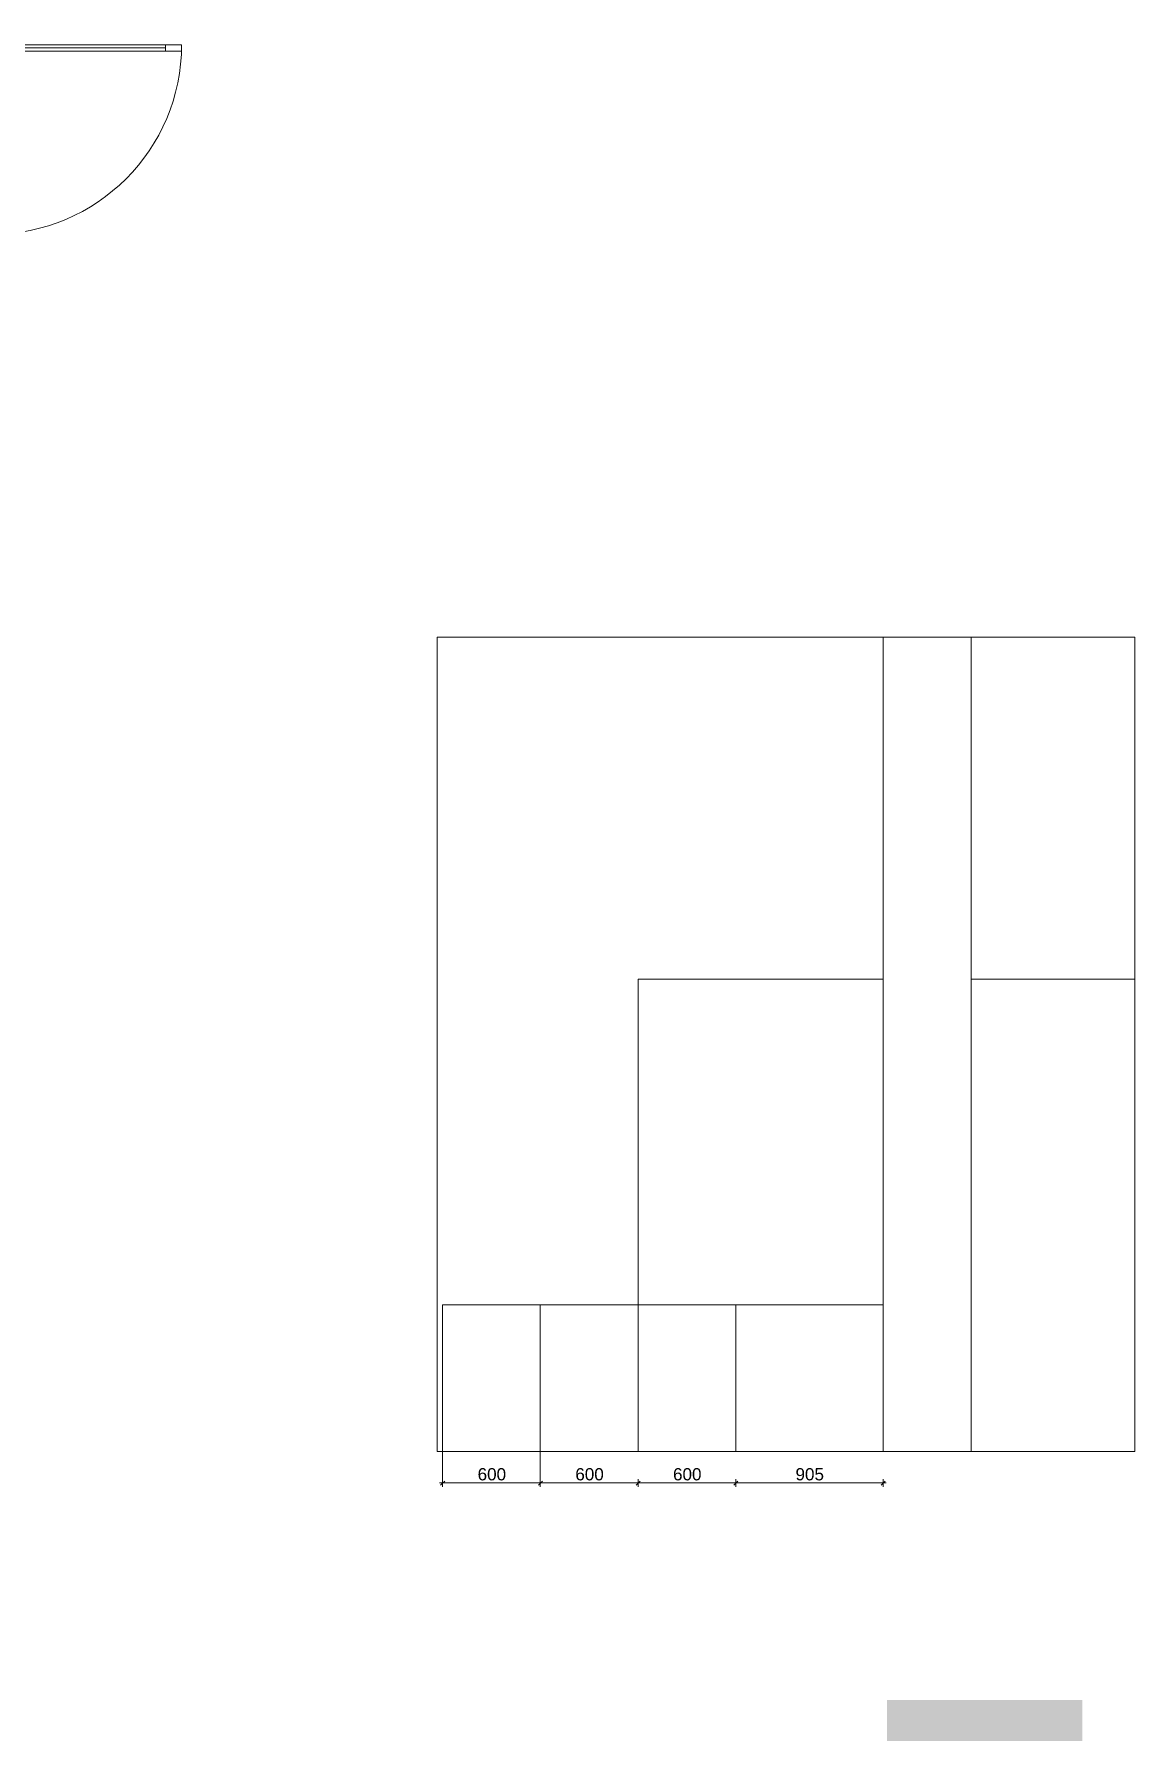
# Model space of a CAD drawing. Header units: millimetres. Extents: x 2336463 to 2579121, y 595385 to 778077.
# Drawn here: x 2505286 to 2512045, y 687011 to 697492 of the extents above; entities that cross this region are included whole.
import ezdxf

# ---------------------------------------------------------------- set-up
doc = ezdxf.new("R2010")
doc.units = ezdxf.units.MM
doc.header["$MEASUREMENT"] = 0
for name, color, linetype, lineweight, true_color in [('+размер планировка_Ном._пера__9', 7, 'Continuous', 15, 0x3dad99), ('1 Планировка размеры_Ном._пера__242', 7, 'Continuous', 13, 0x1b55b5), ('сит план_Ном._пера__87', 7, 'Continuous', 20, 0x6a6a6a)]:
    doc.layers.add(name, color=color, linetype=linetype, lineweight=lineweight, true_color=true_color)
doc.layers.add('1 Планировка размеры', color=7, linetype='Continuous')
doc.layers.add('сит план', color=7, linetype='Continuous')
for name, color, linetype, lineweight in [('1 Планировка_Ном._пера__1', 7, 'Continuous', 13), ('Двери ARCHICAD_Ном._пера__1', 7, 'Continuous', 13), ('сит план_Ном._пера__1', 7, 'Continuous', 13)]:
    doc.layers.add(name, color=color, linetype=linetype, lineweight=lineweight)
doc.styles.add('СГЕНЕРИР_СТИЛЬ_1', font='arial.ttf')
doc.dimstyles.new('СГЕНЕРИР_СТИЛЬ__1', dxfattribs={"dimtxt": 75, "dimasz": 23.75, "dimexe": 0.18, "dimexo": 300, "dimgap": 0, "dimtad": 1, "dimtih": 1, "dimtoh": 1, "dimdec": 0, "dimzin": 0, "dimdsep": 46, "dimtxsty": 'СГЕНЕРИР_СТИЛЬ_1', "dimblk": 'ARROWHEAD_6', "dimblk1": 'ARROWHEAD_6', "dimblk2": 'ARROWHEAD_6', "dimcen": 0.09, "dimclrd": 256, "dimclre": 256, "dimclrt": 256, "dimazin": 0, "dimtfac": 1, "dimtdec": 4, "dimtmove": 0, "dimatfit": 3, "dimfxl": 0, "dimtolj": 1, "dimtzin": 0, "dimarcsym": 0})

# ---------------------------------------------------------------- blocks, each defined once
blk = doc.blocks.new('Однопольная Дверь 25_2')
at = {"layer": 'Двери ARCHICAD_Ном._пера__1', "color": 7, "linetype": 'Continuous', "lineweight": 13}
for p, q in [((542, 1064), (542, 1164)), ((542, 1164), (582, 1164)), ((582, 1164), (582, 1064)), ((582, 1064), (542, 1064)), ((562, 1064), (562, 100)), ((-647, 0), (-647, 19)), ((-647, 19), (-597, 19)), ((-597, 0), (-647, 0)), ((-610, 0), (-647, 0)), ((-610, 0), (-647, 0)), ((-582, 0), (-610, 0)), ((-610, 0), (-610, -115)), ((-610, 0), (-610, -115)), ((-610, 0), (-610, -115)), ((-597, 19), (-597, 0)), ((-582, -40), (-582, 0)), ((542, 0), (542, 100)), ((542, 100), (582, 100)), ((582, 0), (542, 0)), ((582, 100), (582, 0)), ((610, 0), (582, 0)), ((582, 0), (582, -40)), ((597, 19), (647, 19)), ((597, 0), (597, 19)), ((647, 0), (597, 0)), ((610, -115), (610, 0)), ((610, 0), (610, -115)), ((610, 0), (610, -115)), ((610, 0), (647, 0)), ((610, 0), (647, 0)), ((647, 19), (647, 0)), ((-570, -40), (-582, -40)), ((-570, -115), (-570, -40)), ((582, -40), (570, -40)), ((570, -40), (570, -115)), ((-647, -169), (-647, -150)), ((-647, -150), (-597, -150)), ((-610, -150), (-647, -150)), ((-610, -150), (-647, -150)), ((-597, -169), (-647, -169)), ((-610, -150), (-610, -115)), ((-610, -115), (-585, -115)), ((-610, -115), (-570, -115)), ((-610, -115), (-610, -150)), ((-610, -115), (-610, -150)), ((-585, -150), (-610, -150)), ((-597, -150), (-597, -169)), ((-585, -115), (-585, -150)), ((570, -115), (610, -115)), ((585, -150), (585, -115)), ((585, -115), (610, -115)), ((610, -150), (585, -150)), ((597, -150), (647, -150)), ((597, -169), (597, -150)), ((647, -169), (597, -169)), ((610, -115), (610, -150)), ((610, -115), (610, -150)), ((610, -115), (610, -150)), ((610, -150), (647, -150)), ((610, -150), (647, -150)), ((647, -150), (647, -169))]:
    blk.add_line(p, q, dxfattribs=at)
at = {"layer": 'Двери ARCHICAD_Ном._пера__1', "color": 7, "linetype": 'Continuous', "lineweight": 13, "flags": 128}
for points in [[(562, 1064), (562, 100), (542, 100), (542, 1064)], [(582, 1064), (582, 100), (562, 100), (562, 1064)]]:
    blk.add_lwpolyline(points, close=True, dxfattribs=at)
at = {"layer": 'Двери ARCHICAD_Ном._пера__1', "color": 7, "linetype": 'Continuous', "lineweight": 13}
blk.add_arc((582, 0), 1164, 90, 180, dxfattribs=at)
blk = doc.blocks.new('Стена_244', base_point=(2505027, 696230))
at = {"layer": 'сит план_Ном._пера__87', "linetype": 'Continuous', "lineweight": 20, "true_color": 0x6a6a6a}
h = blk.add_hatch(dxfattribs=at)
h.set_pattern_fill('Блоки_Бетонные_Эффективные', color=251, style=0, pattern_type=2)
h.set_pattern_definition([(45, (2086872.015, 585813.69), (-63.639609, 63.639609), [])])
h.paths.add_polyline_path([(2504877, 696230), (2505027, 696230), (2505027, 696235), (2504877, 696235)])
at = {"layer": 'сит план_Ном._пера__1', "color": 7, "linetype": 'Continuous', "lineweight": 13}
for p, q in [((2504877, 697455), (2504877, 697492)), ((2504912, 697455), (2504877, 697455)), ((2505027, 697455), (2504912, 697455)), ((2505027, 697455), (2505027, 697492)), ((2504877, 696235), (2504877, 696198)), ((2504912, 696235), (2504877, 696235)), ((2505027, 696235), (2504912, 696235)), ((2505027, 696235), (2505027, 696198))]:
    blk.add_line(p, q, dxfattribs=at)
at = {"layer": 'сит план_Ном._пера__1', "color": 7, "linetype": 'Continuous', "lineweight": 13, "flags": 128}
for points in [[(2504877, 696235), (2504877, 696230)], [(2505027, 696230), (2505027, 696235)]]:
    blk.add_lwpolyline(points, dxfattribs=at)
at = {"layer": 'Двери ARCHICAD_Ном._пера__1', "color": 7, "linetype": 'Continuous', "lineweight": 13, "xscale": -1, "zscale": 1000, "rotation": 269.9988757126482}
blk.add_blockref('Однопольная Дверь 25_2', (2505027, 696845), dxfattribs=at)
blk = doc.blocks.new('*D2471', base_point=(2086872, 585814))
at = {"layer": '1 Планировка размеры_Ном._пера__242', "color": 152, "linetype": 'Continuous', "lineweight": 13, "true_color": 0x1b55b5}
for p, q in [((2507794, 688571), (2507794, 689388)), ((2508394, 688571), (2508394, 689388)), ((2507775, 688595), (2507794, 688595)), ((2507807, 688607), (2507782, 688582)), ((2507794, 688595), (2508394, 688595)), ((2508407, 688607), (2508382, 688582))]:
    blk.add_line(p, q, dxfattribs=at)
at = {"layer": '1 Планировка размеры_Ном._пера__242', "color": 152, "lineweight": 13, "true_color": 0x1b55b5, "insert": (2508009, 688610), "char_height": 75, "attachment_point": 7, "style": 'СГЕНЕРИР_СТИЛЬ_1'}
blk.add_mtext('\\A1;{\\pql;\\fArial|b0|i0|c204|p38;600}', dxfattribs=at)
blk = doc.blocks.new('ARROWHEAD_6')
at = {"color": 0, "linetype": 'Continuous', "lineweight": 0}
for p, q in [((0, 0), (-1, 0)), ((-0.5, -0.5), (0.5, 0.5))]:
    blk.add_line(p, q, dxfattribs=at)
blk = doc.blocks.new('*D2472', base_point=(2086872, 585814))
at = {"layer": '1 Планировка размеры_Ном._пера__242', "color": 152, "linetype": 'Continuous', "lineweight": 13, "true_color": 0x1b55b5}
for p, q in [((2508394, 688571), (2508394, 689388)), ((2508407, 688607), (2508382, 688582)), ((2508394, 688595), (2508994, 688595)), ((2509007, 688607), (2508982, 688582)), ((2508994, 688571), (2508994, 688618))]:
    blk.add_line(p, q, dxfattribs=at)
at = {"layer": '1 Планировка размеры_Ном._пера__242', "color": 152, "lineweight": 13, "true_color": 0x1b55b5, "insert": (2508609, 688610), "char_height": 75, "attachment_point": 7, "style": 'СГЕНЕРИР_СТИЛЬ_1'}
blk.add_mtext('\\A1;{\\pql;\\fArial|b0|i0|c204|p38;600}', dxfattribs=at)
blk = doc.blocks.new('*D2473', base_point=(2086872, 585814))
at = {"layer": '1 Планировка размеры_Ном._пера__242', "color": 152, "linetype": 'Continuous', "lineweight": 13, "true_color": 0x1b55b5}
for p, q in [((2509007, 688607), (2508982, 688582)), ((2508994, 688571), (2508994, 688618)), ((2508994, 688595), (2509594, 688595)), ((2509607, 688607), (2509582, 688582)), ((2509594, 688571), (2509594, 688618))]:
    blk.add_line(p, q, dxfattribs=at)
at = {"layer": '1 Планировка размеры_Ном._пера__242', "color": 152, "lineweight": 13, "true_color": 0x1b55b5, "insert": (2509209, 688610), "char_height": 75, "attachment_point": 7, "style": 'СГЕНЕРИР_СТИЛЬ_1'}
blk.add_mtext('\\A1;{\\pql;\\fArial|b0|i0|c204|p38;600}', dxfattribs=at)
blk = doc.blocks.new('*D2474', base_point=(2086872, 585814))
at = {"layer": '1 Планировка размеры_Ном._пера__242', "color": 152, "linetype": 'Continuous', "lineweight": 13, "true_color": 0x1b55b5}
for p, q in [((2509607, 688607), (2509582, 688582)), ((2509594, 688571), (2509594, 688618)), ((2509594, 688595), (2510499, 688595)), ((2510487, 688582), (2510512, 688607)), ((2510499, 688571), (2510499, 688618)), ((2510499, 688595), (2510518, 688595))]:
    blk.add_line(p, q, dxfattribs=at)
at = {"layer": '1 Планировка размеры_Ном._пера__242', "color": 152, "lineweight": 13, "true_color": 0x1b55b5, "insert": (2509961, 688610), "char_height": 75, "attachment_point": 7, "style": 'СГЕНЕРИР_СТИЛЬ_1'}
blk.add_mtext('\\A1;{\\pql;\\fArial|b0|i0|c204|p38;905}', dxfattribs=at)

msp = doc.modelspace()

# ---------------------------------------------------------------- hatches: boundary and pattern name
at = {"layer": '+размер планировка_Ном._пера__9', "linetype": 'Continuous', "lineweight": 0, "true_color": 0x1e564c}
msp.add_hatch(color=139, dxfattribs=at).paths.add_polyline_path([(2510522.6, 687261.3), (2511722.6, 687261.3), (2511722.6, 687011.3), (2510522.6, 687011.3)])

# ---------------------------------------------------------------- linework, layer by layer
at = {"layer": '1 Планировка_Ном._пера__1', "color": 7, "linetype": 'Continuous', "lineweight": 13}
for p, q in [((2507760.1, 693788.2), (2512045.1, 693788.2)), ((2507760.1, 688788.2), (2507760.1, 693788.2)), ((2510499.1, 688788.2), (2510499.1, 693788.2)), ((2510499.1, 693788.2), (2511039.1, 693788.2)), ((2511039.1, 693788.2), (2511039.1, 688788.2)), ((2512045.1, 693788.2), (2512045.1, 688788.2)), ((2508994.1, 688788.2), (2508994.1, 691688.2)), ((2508994.1, 691688.2), (2510499.1, 691688.2)), ((2510499.1, 691688.2), (2510499.1, 688788.2)), ((2511039.1, 688788.2), (2511039.1, 691688.2)), ((2511039.1, 691688.2), (2512045.1, 691688.2)), ((2512045.1, 691688.2), (2512045.1, 688788.2)), ((2508394.1, 689688.2), (2507794.1, 689688.2)), ((2507794.1, 689688.2), (2507794.1, 688788.2)), ((2508994.1, 689688.2), (2508394.1, 689688.2)), ((2508394.1, 689688.2), (2508394.1, 688788.2)), ((2508394.1, 688788.2), (2508394.1, 689688.2)), ((2508994.1, 688788.2), (2508994.1, 689688.2)), ((2508994.1, 689688.2), (2510499.1, 689688.2)), ((2508994.1, 689688.2), (2509594.1, 689688.2)), ((2508994.1, 688788.2), (2508994.1, 689688.2)), ((2508994.1, 688788.2), (2508994.1, 689688.2)), ((2509594.1, 689688.2), (2509594.1, 688788.2)), ((2510499.1, 689688.2), (2510499.1, 688788.2)), ((2512045.1, 688788.2), (2507760.1, 688788.2)), ((2507794.1, 688788.2), (2508394.1, 688788.2)), ((2508394.1, 688788.2), (2508994.1, 688788.2)), ((2510499.1, 688788.2), (2508994.1, 688788.2)), ((2510499.1, 688788.2), (2508994.1, 688788.2)), ((2509594.1, 688788.2), (2508994.1, 688788.2)), ((2511039.1, 688788.2), (2510499.1, 688788.2)), ((2512045.1, 688788.2), (2511039.1, 688788.2))]:
    msp.add_line(p, q, dxfattribs=at)

# ---------------------------------------------------------------- block references
at = {"layer": 'сит план', "color": 7, "lineweight": 13}
msp.add_blockref('Стена_244', (2505027.4, 696230.2), dxfattribs=at)

# ---------------------------------------------------------------- dimensions: what is measured, and where the dimension line sits
at = {"layer": '1 Планировка размеры', "color": 152, "linetype": 'Continuous', "lineweight": 13, "true_color": 0x1b55b5}
for base, p1, p2, picture, middle in [((2508394.1, 688594.6), (2507794.1, 689688.2), (2508394.1, 689688.2), '*D2471', (2508094.5, 688647.1)), ((2508994.1, 688594.6), (2508394.1, 689688.2), (2508994.1, 688788.2), '*D2472', (2508694.5, 688647.1)), ((2509594.1, 688594.6), (2508994.1, 688788.2), (2509594.1, 688788.2), '*D2473', (2509294.5, 688647.1)), ((2510499.1, 688594.6), (2509594.1, 688788.2), (2510499.1, 688788.2), '*D2474', (2510047, 688647.1))]:
    dim = msp.add_linear_dim(base=base, p1=p1, p2=p2, dimstyle='СГЕНЕРИР_СТИЛЬ__1', dxfattribs=at)
    dim.commit()
    dim.dimension.update_dxf_attribs({"geometry": picture, "text_midpoint": middle, "dimtype": 160})

doc.saveas('drawing.dxf')
